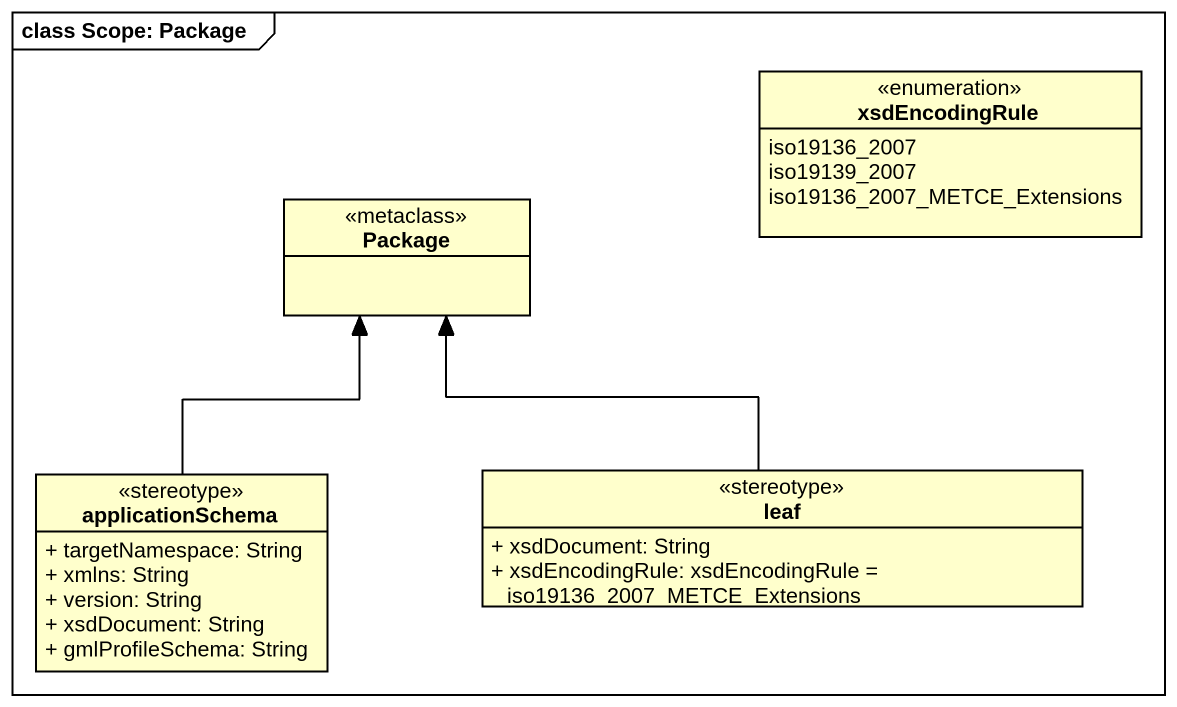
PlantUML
@startuml
mainframe class Scope: Package
hide circle
hide empty members
skinparam classAttributeIconSize 0
enum xsdEncodingRule {
  iso19136_2007
  iso19139_2007
  iso19136_2007_METCE_Extensions
}
class "Package" as Package_ <<metaclass>>
class applicationSchema <<stereotype>> {
  + targetNamespace: String
  + xmlns: String
  + version: String
  + xsdDocument: String
  + gmlProfileSchema: String
}
class leaf <<stereotype>> {
  + xsdDocument: String
  + xsdEncodingRule: xsdEncodingRule = iso19136_2007_METCE_Extensions
}
applicationSchema -up-> Package_
leaf -up-> Package_
@enduml
